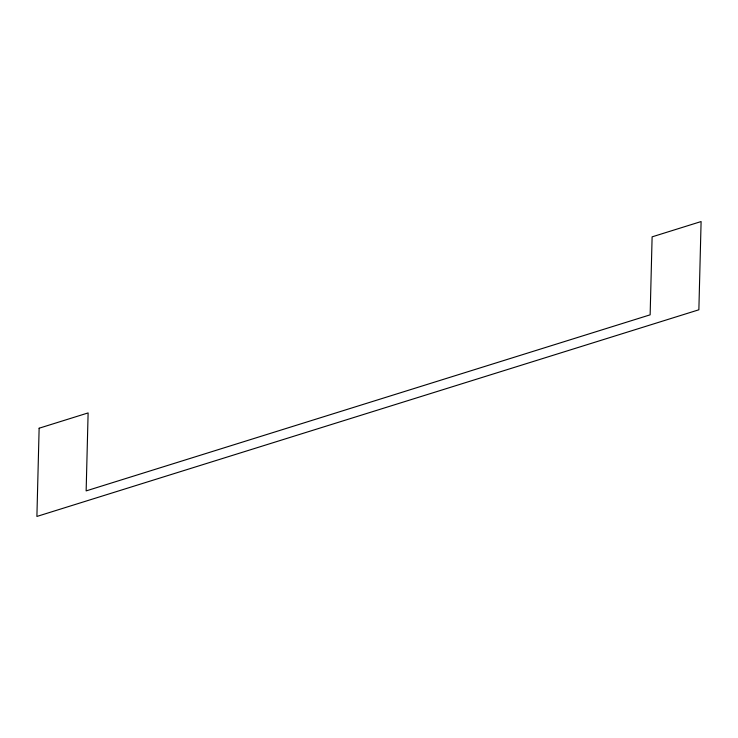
<?xml version="1.0" encoding="UTF-8"?>
<svg xmlns="http://www.w3.org/2000/svg" width="738" height="738" viewBox="0 0 738 738"><rect width="100%" height="100%" fill="white"/><g stroke="black" fill="none" stroke-linecap="round" stroke-linejoin="round"><path stroke-width="1.11" d="M39.132 428.215L36.9 516.443L698.868 309.785L701.1 221.557L652.115 236.852L650.141 314.831L86.143 490.899L88.117 412.92L39.132 428.215"/></g></svg>
